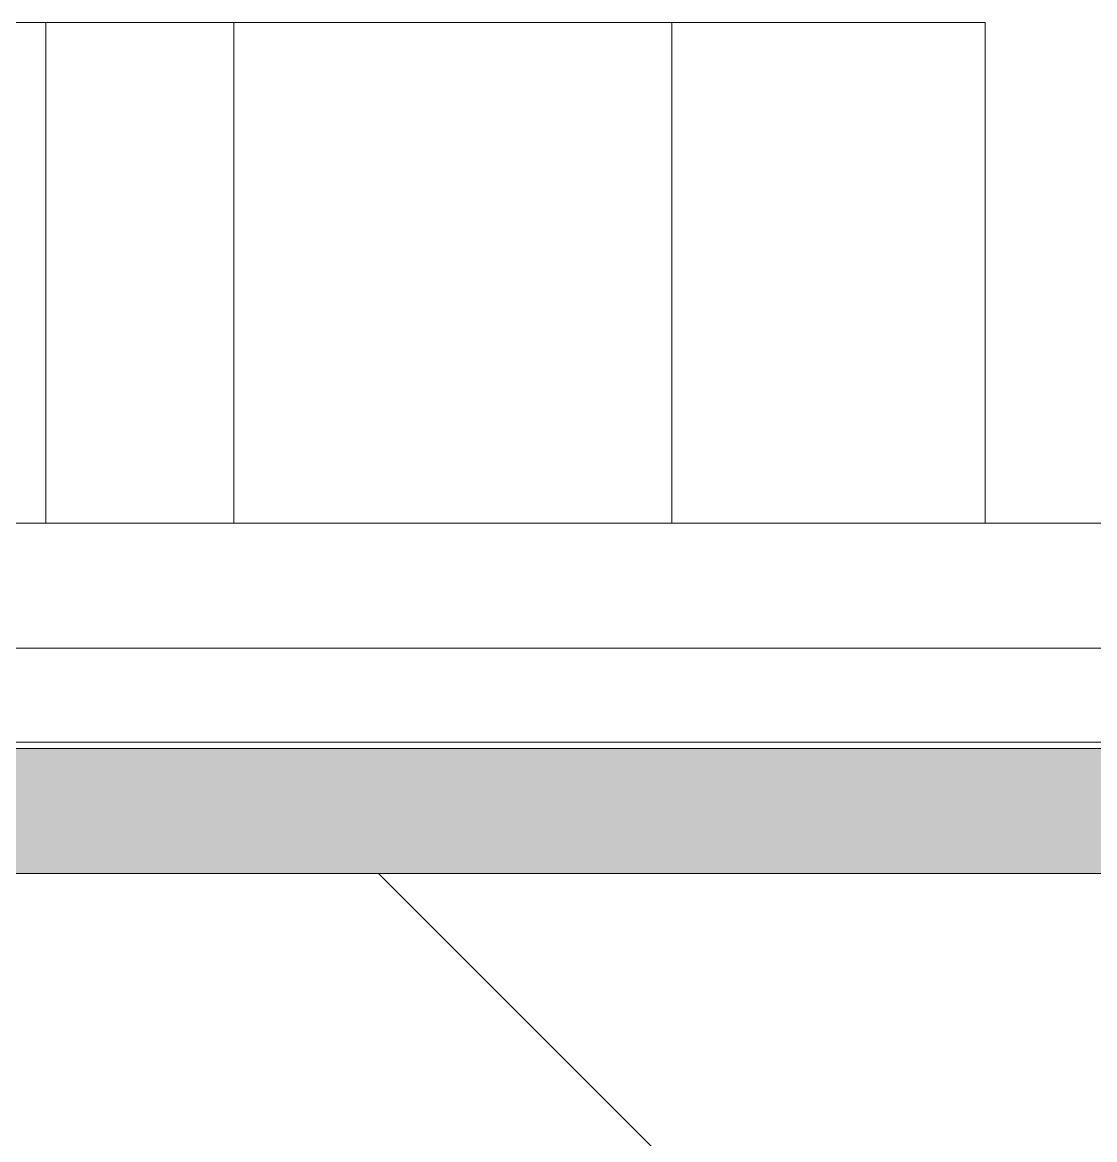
# Model space of a CAD drawing. Header units: millimetres. Extents: x -4185 to 186529, y -8553 to 29097.
# Drawn here: x 10003.7 to 10175, y 7857.5 to 8036 of the extents above; entities that cross this region are included whole.
import ezdxf

# ---------------------------------------------------------------- set-up
doc = ezdxf.new("R2010")
doc.units = ezdxf.units.MM
for name, color, linetype, lineweight, true_color in [('A-WALL-1', 7, 'Continuous', 9, 0x3c3c3c), ('A-WALL-FNSH-1', 7, 'Continuous', 9, 0x3c3c3c), ('I-FURN-1', 7, 'Continuous', 9, 0xf0f0f0)]:
    doc.layers.add(name, color=color, linetype=linetype, lineweight=lineweight, true_color=true_color)
doc.layers.add('I-WALL', color=7, linetype='Continuous', lineweight=9)

# ---------------------------------------------------------------- blocks, each defined once
blk = doc.blocks.new('Бизиборд лего - бизиборд 1_21б-32328682-План размещения напольных электротехнических лючков и розеток 1 этажа в осях 1-12')
at = {"layer": 'I-FURN-1'}
for p, q in [((-235, 100), (-355, 100)), ((-355, 100), (-235, 100)), ((-205, 100), (-355, 100)), ((-355, 100), (-205, 100)), ((-205, 100), (-235, 100)), ((-235, 100), (-205, 100)), ((-205, 100), (-235, 100)), ((-235, 100), (-235, 20)), ((-235, 20), (-235, 100)), ((-235, 100), (-205, 100)), ((-135, 100), (-205, 100)), ((-205, 100), (-135, 100)), ((-85, 100), (-205, 100)), ((-205, 100), (-85, 100)), ((-205, 20), (-205, 100)), ((-205, 100), (-205, 20)), ((-135, 20), (-135, 100)), ((-135, 100), (-135, 20)), ((-85, 20), (-85, 100)), ((-85, 100), (-85, 20)), ((0, 20), (-500, 20)), ((-270, 20), (-235, 20)), ((-270, 20), (-235, 20)), ((-235, 20), (-270, 20)), ((-270, 20), (-230, 20)), ((-230, 20), (-270, 20)), ((-235, 20), (-230, 20)), ((-235, 20), (-230, 20)), ((-230, 20), (-235, 20)), ((-235, 20), (-230, 20)), ((-230, 20), (-235, 20)), ((-230, 20), (-228.66, 20)), ((-229.66, 20), (-230, 20)), ((-230, 20), (-227.07, 20)), ((-229.66, 20), (-230, 20)), ((-230, 20), (-229.66, 20)), ((-222.59, 20), (-230, 20)), ((-230, 20), (-212.93, 20)), ((-210, 20), (-230, 20)), ((-230, 20), (-210, 20)), ((-210, 20), (-230, 20)), ((-230, 20), (-220, 20)), ((-210, 20), (-230, 20)), ((-230, 20), (-228.66, 20)), ((-210, 20), (-230, 20)), ((-230, 20), (-210, 20)), ((-210, 20), (-230, 20)), ((-230, 20), (-210, 20)), ((-210, 20), (-230, 20)), ((-230, 20), (-228.66, 20)), ((-210, 20), (-230, 20)), ((-230, 20), (-210, 20)), ((-210, 20), (-230, 20)), ((-230, 20), (-229.66, 20)), ((-210, 20), (-230, 20)), ((-230, 20), (-210, 20)), ((-210, 20), (-230, 20)), ((-230, 20), (-229.66, 20)), ((-210, 20), (-230, 20)), ((-230, 20), (-210, 20)), ((-210, 20), (-230, 20)), ((-230, 20), (-210, 20)), ((-210, 20), (-230, 20)), ((-230, 20), (-210, 20)), ((-210, 20), (-230, 20)), ((-230, 20), (-227.07, 20)), ((-210, 20), (-230, 20)), ((-230, 20), (-210, 20)), ((-210, 20), (-230, 20)), ((-230, 20), (-228.66, 20)), ((-225, 20), (-230, 20)), ((-230, 20), (-210, 20)), ((-210, 20), (-230, 20)), ((-230, 20), (-210, 20)), ((-210, 20), (-230, 20)), ((-230, 20), (-210, 20)), ((-227.07, 20), (-230, 20)), ((-230, 20), (-210, 20)), ((-210, 20), (-230, 20)), ((-230, 20), (-210, 20)), ((-210, 20), (-230, 20)), ((-230, 20), (-210, 20)), ((-210, 20), (-230, 20)), ((-230, 20), (-229.66, 20)), ((-228.66, 20), (-230, 20)), ((-227.07, 20), (-229.66, 20)), ((-228.66, 20), (-229.66, 20)), ((-229.66, 20), (-215, 20)), ((-229.66, 20), (-210, 20)), ((-229.66, 20), (-228.66, 20)), ((-229.66, 20), (-227.07, 20)), ((-228.66, 20), (-227.29, 20)), ((-228.66, 20), (-217.41, 20)), ((-225, 20), (-228.66, 20)), ((-228.66, 20), (-210, 20)), ((-228.66, 20), (-227.07, 20)), ((-228.66, 20), (-210, 20)), ((-228.66, 20), (-227.07, 20)), ((-220, 20), (-228.66, 20)), ((-228.66, 20), (-227.29, 20)), ((-227.29, 20), (-228.66, 20)), ((-228.66, 20), (-227.29, 20)), ((-227.29, 20), (-228.66, 20)), ((-228.66, 20), (-227.29, 20)), ((-227.29, 20), (-228.66, 20)), ((-227.07, 20), (-222.59, 20)), ((-217.41, 20), (-227.07, 20)), ((-227.07, 20), (-225, 20)), ((-227.07, 20), (-225, 20)), ((-227.07, 20), (-210, 20)), ((-227.07, 20), (-222.59, 20)), ((-225, 20), (-227.07, 20)), ((-227.07, 20), (-220, 20)), ((-227.07, 20), (-222.59, 20)), ((-222.59, 20), (-227.07, 20)), ((-227.07, 20), (-222.59, 20)), ((-222.59, 20), (-227.07, 20)), ((-227.07, 20), (-222.59, 20)), ((-222.59, 20), (-227.07, 20)), ((-225, 20), (-217.41, 20)), ((-220, 20), (-225, 20)), ((-225, 20), (-222.59, 20)), ((-212.93, 20), (-225, 20)), ((-222.59, 20), (-225, 20)), ((-212.93, 20), (-222.59, 20)), ((-222.59, 20), (-220, 20)), ((-222.59, 20), (-215, 20)), ((-220, 20), (-222.59, 20)), ((-222.03, 20), (-217.41, 20)), ((-222.03, 20), (-217.41, 20)), ((-217.41, 20), (-222.03, 20)), ((-222.03, 20), (-217.41, 20)), ((-217.41, 20), (-222.03, 20)), ((-222.03, 20), (-217.41, 20)), ((-217.41, 20), (-222.03, 20)), ((-217.41, 20), (-220, 20)), ((-220, 20), (-210, 20)), ((-220, 20), (-217.41, 20)), ((-217.41, 20), (-220, 20)), ((-220, 20), (-215, 20)), ((-210.34, 20), (-220, 20)), ((-217.41, 20), (-211.34, 20)), ((-212.93, 20), (-217.41, 20)), ((-217.41, 20), (-215, 20)), ((-215, 20), (-217.41, 20)), ((-217.41, 20), (-215, 20)), ((-210, 20), (-217.41, 20)), ((-216.78, 20), (-211.53, 20)), ((-216.78, 20), (-211.53, 20)), ((-211.53, 20), (-216.78, 20)), ((-216.78, 20), (-211.53, 20)), ((-211.53, 20), (-216.78, 20)), ((-216.78, 20), (-211.53, 20)), ((-211.53, 20), (-216.78, 20)), ((-215, 20), (-212.93, 20)), ((-210, 20), (-215, 20)), ((-215, 20), (-210, 20)), ((-215, 20), (-210, 20)), ((-215, 20), (-210, 20)), ((-215, 20), (-211.34, 20)), ((-211.34, 20), (-212.93, 20)), ((-212.93, 20), (-211.34, 20)), ((-210, 20), (-212.93, 20)), ((-212.93, 20), (-210, 20)), ((-210, 20), (-212.93, 20)), ((-211.34, 20), (-210.34, 20)), ((-210, 20), (-211.34, 20)), ((-211.34, 20), (-210, 20)), ((-211.34, 20), (-210, 20)), ((-210.34, 20), (-210, 20)), ((-210, 20), (-210.34, 20)), ((-210, 20), (-205, 20)), ((-210, 20), (-205, 20)), ((-205, 20), (-210, 20)), ((-210, 20), (-205, 20)), ((-205, 20), (-210, 20)), ((-210, 20), (-205, 20)), ((-205, 20), (-210, 20)), ((-205, 20), (-170, 20)), ((-205, 20), (-170, 20)), ((-170, 20), (-205, 20)), ((-205, 20), (-170, 20)), ((-170, 20), (-205, 20)), ((-170, 20), (-169.66, 20)), ((-169.66, 20), (-170, 20)), ((-170, 20), (-150, 20)), ((-168.66, 20), (-170, 20)), ((-170, 20), (-150, 20)), ((-150, 20), (-170, 20)), ((-170, 20), (-150, 20)), ((-150, 20), (-170, 20)), ((-170, 20), (-150, 20)), ((-150, 20), (-170, 20)), ((-170, 20), (-150, 20)), ((-150, 20), (-170, 20)), ((-170, 20), (-150, 20)), ((-151.34, 20), (-170, 20)), ((-170, 20), (-150, 20)), ((-150, 20), (-170, 20)), ((-170, 20), (-167.07, 20)), ((-167.07, 20), (-170, 20)), ((-170, 20), (-150, 20)), ((-150, 20), (-170, 20)), ((-170, 20), (-150, 20)), ((-150, 20), (-170, 20)), ((-170, 20), (-150, 20)), ((-151.34, 20), (-170, 20)), ((-170, 20), (-150, 20)), ((-150, 20), (-170, 20)), ((-170, 20), (-150, 20)), ((-150, 20), (-170, 20)), ((-170, 20), (-150, 20)), ((-150, 20), (-170, 20)), ((-170, 20), (-150, 20)), ((-150, 20), (-170, 20)), ((-170, 20), (-150, 20)), ((-150, 20), (-170, 20)), ((-170, 20), (-150, 20)), ((-150, 20), (-170, 20)), ((-170, 20), (-150, 20)), ((-150, 20), (-170, 20)), ((-170, 20), (-167.07, 20)), ((-150.34, 20), (-170, 20)), ((-170, 20), (-169.66, 20)), ((-150, 20), (-170, 20)), ((-170, 20), (-150, 20)), ((-150, 20), (-170, 20)), ((-170, 20), (-150, 20)), ((-150, 20), (-170, 20)), ((-170, 20), (-165, 20)), ((-169.66, 20), (-170, 20)), ((-170, 20), (-150, 20)), ((-150, 20), (-170, 20)), ((-170, 20), (-150, 20)), ((-150, 20), (-170, 20)), ((-170, 20), (-168.66, 20)), ((-167.07, 20), (-170, 20)), ((-169.66, 20), (-168.66, 20)), ((-168.66, 20), (-169.66, 20)), ((-169.66, 20), (-165, 20)), ((-167.07, 20), (-169.66, 20)), ((-168.66, 20), (-165, 20)), ((-168.66, 20), (-167.07, 20)), ((-167.07, 20), (-168.66, 20)), ((-167.07, 20), (-168.66, 20)), ((-168.66, 20), (-167.07, 20)), ((-168.66, 20), (-165, 20)), ((-165, 20), (-168.66, 20)), ((-168.66, 20), (-165, 20)), ((-165, 20), (-168.66, 20)), ((-167.07, 20), (-165, 20)), ((-165, 20), (-167.07, 20)), ((-165, 20), (-167.07, 20)), ((-167.07, 20), (-151.34, 20)), ((-157.41, 20), (-167.07, 20)), ((-167.07, 20), (-165, 20)), ((-165, 20), (-167.07, 20)), ((-167.07, 20), (-162.59, 20)), ((-155, 20), (-167.07, 20)), ((-165, 20), (-157.41, 20)), ((-162.59, 20), (-165, 20)), ((-162.59, 20), (-165, 20)), ((-165, 20), (-151.34, 20)), ((-165, 20), (-151.34, 20)), ((-165, 20), (-157.41, 20)), ((-162.59, 20), (-165, 20)), ((-164.24, 20), (-160, 20)), ((-164.24, 20), (-160, 20)), ((-160, 20), (-164.24, 20)), ((-164.24, 20), (-160, 20)), ((-160, 20), (-164.24, 20)), ((-160, 20), (-162.59, 20)), ((-150, 20), (-162.59, 20)), ((-160, 20), (-162.59, 20)), ((-162.59, 20), (-157.41, 20)), ((-157.41, 20), (-160, 20)), ((-155, 20), (-160, 20)), ((-158.99, 20), (-153.73, 20)), ((-158.99, 20), (-153.73, 20)), ((-153.73, 20), (-158.99, 20)), ((-158.99, 20), (-153.73, 20)), ((-153.73, 20), (-158.99, 20)), ((-157.41, 20), (-155, 20)), ((-155, 20), (-157.41, 20)), ((-150, 20), (-157.41, 20)), ((-157.41, 20), (-155, 20)), ((-157.41, 20), (-151.34, 20)), ((-155, 20), (-152.93, 20)), ((-152.93, 20), (-155, 20)), ((-155, 20), (-150, 20)), ((-151.34, 20), (-155, 20)), ((-151.34, 20), (-155, 20)), ((-152.93, 20), (-151.34, 20)), ((-152.93, 20), (-151.34, 20)), ((-151.34, 20), (-152.93, 20)), ((-152.93, 20), (-151.34, 20)), ((-151.34, 20), (-152.93, 20)), ((-152.93, 20), (-151.34, 20)), ((-151.34, 20), (-152.93, 20)), ((-151.34, 20), (-150.34, 20)), ((-150, 20), (-151.34, 20)), ((-150, 20), (-151.34, 20)), ((-151.34, 20), (-150, 20)), ((-150, 20), (-151.34, 20)), ((-151.34, 20), (-150, 20)), ((-151.34, 20), (-150.34, 20)), ((-150, 20), (-151.34, 20)), ((-151.34, 20), (-150, 20)), ((-150, 20), (-151.34, 20)), ((-150.34, 20), (-150, 20)), ((-150, 20), (-150.34, 20)), ((-150.34, 20), (-150, 20)), ((-150, 20), (-135, 20)), ((-150, 20), (-135, 20)), ((-135, 20), (-150, 20)), ((-150, 20), (-110, 20)), ((-110, 20), (-150, 20)), ((-135, 20), (-110, 20)), ((-110, 20), (-90, 20)), ((-90, 20), (-110, 20)), ((-110, 20), (-107.07, 20)), ((-109.66, 20), (-110, 20)), ((-110, 20), (-100, 20)), ((-90, 20), (-110, 20)), ((-110, 20), (-90, 20)), ((-90, 20), (-110, 20)), ((-110, 20), (-109.66, 20)), ((-90, 20), (-110, 20)), ((-110, 20), (-92.93, 20)), ((-90, 20), (-110, 20)), ((-110, 20), (-109.66, 20)), ((-92.93, 20), (-110, 20)), ((-110, 20), (-90, 20)), ((-90, 20), (-110, 20)), ((-110, 20), (-105, 20)), ((-90, 20), (-110, 20)), ((-110, 20), (-90, 20)), ((-90, 20), (-110, 20)), ((-110, 20), (-90, 20)), ((-90, 20), (-110, 20)), ((-110, 20), (-100, 20)), ((-90, 20), (-110, 20)), ((-110, 20), (-90, 20)), ((-90, 20), (-110, 20)), ((-110, 20), (-90, 20)), ((-90, 20), (-110, 20)), ((-110, 20), (-97.41, 20)), ((-90, 20), (-110, 20)), ((-110, 20), (-90, 20)), ((-90, 20), (-110, 20)), ((-110, 20), (-90, 20)), ((-90, 20), (-110, 20)), ((-110, 20), (-90, 20)), ((-90, 20), (-110, 20)), ((-110, 20), (-90, 20)), ((-90, 20), (-110, 20)), ((-110, 20), (-108.66, 20)), ((-107.07, 20), (-110, 20)), ((-110, 20), (-90, 20)), ((-100, 20), (-110, 20)), ((-110, 20), (-90, 20)), ((-90, 20), (-110, 20)), ((-110, 20), (-90, 20)), ((-90, 20), (-110, 20)), ((-110, 20), (-100, 20)), ((-108.66, 20), (-110, 20)), ((-110, 20), (-90, 20)), ((-90, 20), (-110, 20)), ((-110, 20), (-90, 20)), ((-90, 20), (-110, 20)), ((-110, 20), (-109.66, 20)), ((-102.59, 20), (-110, 20)), ((-90, 20), (-109.66, 20)), ((-109.66, 20), (-108.66, 20)), ((-109.66, 20), (-95, 20)), ((-109.66, 20), (-102.59, 20)), ((-108.66, 20), (-107.07, 20)), ((-108.66, 20), (-107.07, 20)), ((-108.66, 20), (-107.07, 20)), ((-107.07, 20), (-108.66, 20)), ((-108.66, 20), (-107.07, 20)), ((-107.07, 20), (-108.66, 20)), ((-107.07, 20), (-90, 20)), ((-107.07, 20), (-105, 20)), ((-107.07, 20), (-91.34, 20)), ((-105, 20), (-107.07, 20)), ((-97.41, 20), (-107.07, 20)), ((-106.45, 20), (-95.94, 20)), ((-106.45, 20), (-95.94, 20)), ((-95.94, 20), (-106.45, 20)), ((-105, 20), (-102.59, 20)), ((-105, 20), (-90, 20)), ((-102.59, 20), (-105, 20)), ((-102.59, 20), (-100, 20)), ((-95, 20), (-102.59, 20)), ((-102.59, 20), (-100, 20)), ((-97.41, 20), (-102.59, 20)), ((-100, 20), (-90, 20)), ((-100, 20), (-97.41, 20)), ((-100, 20), (-90, 20)), ((-90, 20), (-100, 20)), ((-100, 20), (-95, 20)), ((-100, 20), (-95, 20)), ((-97.41, 20), (-95, 20)), ((-97.41, 20), (-95, 20)), ((-90.34, 20), (-97.41, 20)), ((-92.93, 20), (-97.41, 20)), ((-95, 20), (-91.34, 20)), ((-95, 20), (-92.93, 20)), ((-95, 20), (-90, 20)), ((-95, 20), (-92.93, 20)), ((-90, 20), (-95, 20)), ((-95, 20), (-90, 20)), ((-95, 20), (-91.34, 20)), ((-95, 20), (-91.34, 20)), ((-91.34, 20), (-95, 20)), ((-92.93, 20), (-90.34, 20)), ((-92.93, 20), (-90, 20)), ((-90, 20), (-92.93, 20)), ((-92.93, 20), (-91.34, 20)), ((-90.34, 20), (-92.93, 20)), ((-91.34, 20), (-90.34, 20)), ((-91.34, 20), (-90, 20)), ((-91.34, 20), (-90, 20)), ((-90.34, 20), (-90, 20)), ((-90.34, 20), (-90, 20)), ((-90, 20), (-90.34, 20)), ((-90, 20), (-90.34, 20)), ((-90, 20), (-85.43, 20)), ((-90, 20), (-85, 20)), ((-85, 20), (-90, 20)), ((-85, 20), (-50, 20)), ((-500, 0), (0, 0)), ((-230, 0), (-270, 0)), ((-270, 0), (-230, 0)), ((-230, 0), (-270, 0)), ((-210, 0), (-230, 0)), ((-230, 0), (-210, 0)), ((-225, 0), (-230, 0)), ((-230, 0), (-210, 0)), ((-210, 0), (-230, 0)), ((-230, 0), (-210, 0)), ((-210, 0), (-230, 0)), ((-230, 0), (-210, 0)), ((-210, 0), (-230, 0)), ((-230, 0), (-210.34, 0)), ((-210, 0), (-230, 0)), ((-230, 0), (-210, 0)), ((-210, 0), (-230, 0)), ((-230, 0), (-210, 0)), ((-210, 0), (-230, 0)), ((-230, 0), (-210, 0)), ((-210, 0), (-230, 0)), ((-230, 0), (-222.59, 0)), ((-210, 0), (-230, 0)), ((-230, 0), (-210, 0)), ((-212.93, 0), (-230, 0)), ((-230, 0), (-228.66, 0)), ((-220, 0), (-230, 0)), ((-230, 0), (-212.93, 0)), ((-220, 0), (-230, 0)), ((-230, 0), (-229.66, 0)), ((-229.66, 0), (-230, 0)), ((-230, 0), (-229.66, 0)), ((-210, 0), (-230, 0)), ((-230, 0), (-210, 0)), ((-210, 0), (-230, 0)), ((-230, 0), (-212.93, 0)), ((-210, 0), (-230, 0)), ((-230, 0), (-229.66, 0)), ((-210, 0), (-230, 0)), ((-230, 0), (-210, 0)), ((-215, 0), (-230, 0)), ((-230, 0), (-229.66, 0)), ((-210, 0), (-230, 0)), ((-230, 0), (-210, 0)), ((-210, 0), (-230, 0)), ((-230, 0), (-210, 0)), ((-210, 0), (-230, 0)), ((-230, 0), (-210, 0)), ((-210, 0), (-230, 0)), ((-230, 0), (-210, 0)), ((-212.93, 0), (-230, 0)), ((-230, 0), (-227.07, 0)), ((-210, 0), (-230, 0)), ((-230, 0), (-210, 0)), ((-210, 0), (-230, 0)), ((-230, 0), (-210, 0)), ((-210, 0), (-230, 0)), ((-230, 0), (-211.34, 0)), ((-229.66, 0), (-228.66, 0)), ((-228.66, 0), (-229.66, 0)), ((-229.66, 0), (-228.66, 0)), ((-229.66, 0), (-210, 0)), ((-229.66, 0), (-225, 0)), ((-227.29, 0), (-228.66, 0)), ((-228.66, 0), (-227.29, 0)), ((-227.29, 0), (-228.66, 0)), ((-228.66, 0), (-211.34, 0)), ((-228.66, 0), (-210, 0)), ((-227.07, 0), (-228.66, 0)), ((-228.66, 0), (-227.07, 0)), ((-222.59, 0), (-227.07, 0)), ((-227.07, 0), (-222.59, 0)), ((-222.59, 0), (-227.07, 0)), ((-217.41, 0), (-227.07, 0)), ((-227.07, 0), (-225, 0)), ((-227.07, 0), (-211.34, 0)), ((-222.59, 0), (-225, 0)), ((-225, 0), (-222.59, 0)), ((-225, 0), (-210, 0)), ((-220, 0), (-222.59, 0)), ((-222.59, 0), (-220, 0)), ((-222.59, 0), (-220, 0)), ((-217.41, 0), (-222.03, 0)), ((-222.03, 0), (-217.41, 0)), ((-217.41, 0), (-222.03, 0)), ((-211.34, 0), (-220, 0)), ((-220, 0), (-217.41, 0)), ((-211.34, 0), (-220, 0)), ((-210, 0), (-220, 0)), ((-220, 0), (-217.41, 0)), ((-217.41, 0), (-215, 0)), ((-210.34, 0), (-217.41, 0)), ((-217.41, 0), (-215, 0)), ((-211.53, 0), (-216.78, 0)), ((-216.78, 0), (-211.53, 0)), ((-211.53, 0), (-216.78, 0)), ((-215, 0), (-212.93, 0)), ((-215, 0), (-210, 0)), ((-211.34, 0), (-215, 0)), ((-212.93, 0), (-211.34, 0)), ((-210, 0), (-212.93, 0)), ((-212.93, 0), (-211.34, 0)), ((-212.93, 0), (-211.34, 0)), ((-210, 0), (-212.93, 0)), ((-210.34, 0), (-211.34, 0)), ((-211.34, 0), (-210.34, 0)), ((-211.34, 0), (-210, 0)), ((-210.34, 0), (-211.34, 0)), ((-211.34, 0), (-210, 0)), ((-211.34, 0), (-210.34, 0)), ((-210.34, 0), (-211.34, 0)), ((-211.34, 0), (-210, 0)), ((-211.34, 0), (-210, 0)), ((-210, 0), (-210.34, 0)), ((-210.34, 0), (-210, 0)), ((-210.34, 0), (-210, 0)), ((-210, 0), (-210.34, 0)), ((-210, 0), (-210.34, 0)), ((-210.34, 0), (-210, 0)), ((-210, 0), (-210.34, 0)), ((-170, 0), (-210, 0)), ((-210, 0), (-170, 0)), ((-170, 0), (-210, 0)), ((-150, 0), (-170, 0)), ((-170, 0), (-160, 0)), ((-150.34, 0), (-170, 0)), ((-170, 0), (-150, 0)), ((-150, 0), (-170, 0)), ((-170, 0), (-150, 0)), ((-150, 0), (-170, 0)), ((-170, 0), (-150, 0)), ((-150, 0), (-170, 0)), ((-170, 0), (-150, 0)), ((-150, 0), (-170, 0)), ((-170, 0), (-150, 0)), ((-150, 0), (-170, 0)), ((-170, 0), (-150, 0)), ((-150, 0), (-170, 0)), ((-170, 0), (-150, 0)), ((-162.59, 0), (-170, 0)), ((-170, 0), (-150, 0)), ((-167.07, 0), (-170, 0)), ((-170, 0), (-155, 0)), ((-150, 0), (-170, 0)), ((-170, 0), (-151.34, 0)), ((-167.07, 0), (-170, 0)), ((-170, 0), (-150, 0)), ((-150, 0), (-170, 0)), ((-170, 0), (-167.07, 0)), ((-150, 0), (-170, 0)), ((-170, 0), (-150, 0)), ((-150, 0), (-170, 0)), ((-170, 0), (-150, 0)), ((-151.34, 0), (-170, 0)), ((-170, 0), (-150, 0)), ((-150, 0), (-170, 0)), ((-170, 0), (-162.59, 0)), ((-150, 0), (-170, 0)), ((-170, 0), (-150, 0)), ((-150, 0), (-170, 0)), ((-170, 0), (-168.66, 0)), ((-150, 0), (-170, 0)), ((-170, 0), (-150, 0)), ((-150, 0), (-170, 0)), ((-170, 0), (-150, 0)), ((-169.66, 0), (-170, 0)), ((-170, 0), (-169.66, 0)), ((-150, 0), (-170, 0)), ((-170, 0), (-150, 0)), ((-150, 0), (-170, 0)), ((-170, 0), (-150, 0)), ((-150, 0), (-170, 0)), ((-170, 0), (-150, 0)), ((-150, 0), (-170, 0)), ((-170, 0), (-150, 0)), ((-160, 0), (-170, 0)), ((-170, 0), (-150, 0)), ((-168.66, 0), (-169.66, 0)), ((-169.66, 0), (-160, 0)), ((-165, 0), (-168.66, 0)), ((-168.66, 0), (-165, 0)), ((-165, 0), (-168.66, 0)), ((-168.66, 0), (-150, 0)), ((-167.07, 0), (-168.66, 0)), ((-162.59, 0), (-167.07, 0)), ((-150, 0), (-167.07, 0)), ((-167.07, 0), (-165, 0)), ((-150, 0), (-167.07, 0)), ((-165, 0), (-160, 0)), ((-160, 0), (-164.24, 0)), ((-164.24, 0), (-160, 0)), ((-160, 0), (-164.24, 0)), ((-160, 0), (-162.59, 0)), ((-150, 0), (-162.59, 0)), ((-162.59, 0), (-150, 0)), ((-160, 0), (-157.41, 0)), ((-157.41, 0), (-160, 0)), ((-160, 0), (-155, 0)), ((-160, 0), (-157.41, 0)), ((-151.34, 0), (-160, 0)), ((-153.73, 0), (-158.99, 0)), ((-158.99, 0), (-153.73, 0)), ((-153.73, 0), (-158.99, 0)), ((-157.41, 0), (-150, 0)), ((-155, 0), (-157.41, 0)), ((-157.41, 0), (-151.34, 0)), ((-152.93, 0), (-155, 0)), ((-155, 0), (-150, 0)), ((-155, 0), (-150, 0)), ((-151.34, 0), (-152.93, 0)), ((-152.93, 0), (-151.34, 0)), ((-151.34, 0), (-152.93, 0)), ((-150.34, 0), (-152.93, 0)), ((-151.34, 0), (-150, 0)), ((-150.34, 0), (-151.34, 0)), ((-151.34, 0), (-150.34, 0)), ((-150, 0), (-151.34, 0)), ((-150, 0), (-150.34, 0)), ((-150, 0), (-150.34, 0)), ((-150, 0), (-150.34, 0)), ((-150.34, 0), (-150, 0)), ((-110, 0), (-150, 0)), ((-150, 0), (-110, 0)), ((-110, 0), (-150, 0)), ((-92.93, 0), (-110, 0)), ((-110, 0), (-92.93, 0)), ((-109.66, 0), (-110, 0)), ((-110, 0), (-90, 0)), ((-90, 0), (-110, 0)), ((-110, 0), (-90, 0)), ((-90, 0), (-110, 0)), ((-110, 0), (-90, 0)), ((-90, 0), (-110, 0)), ((-110, 0), (-90, 0)), ((-90, 0), (-110, 0)), ((-110, 0), (-108.66, 0)), ((-90, 0), (-110, 0)), ((-110, 0), (-90, 0)), ((-90, 0), (-110, 0)), ((-110, 0), (-90, 0)), ((-90, 0), (-110, 0)), ((-110, 0), (-91.34, 0)), ((-90, 0), (-110, 0)), ((-110, 0), (-108.66, 0)), ((-100, 0), (-110, 0)), ((-110, 0), (-90, 0)), ((-90, 0), (-110, 0)), ((-110, 0), (-90, 0)), ((-90, 0), (-110, 0)), ((-110, 0), (-90, 0)), ((-90, 0), (-110, 0)), ((-110, 0), (-90, 0)), ((-90, 0), (-110, 0)), ((-110, 0), (-90, 0)), ((-90, 0), (-110, 0)), ((-110, 0), (-90, 0)), ((-92.93, 0), (-110, 0)), ((-110, 0), (-108.66, 0)), ((-105, 0), (-110, 0)), ((-110, 0), (-100, 0)), ((-109.66, 0), (-110, 0)), ((-110, 0), (-107.07, 0)), ((-90, 0), (-110, 0)), ((-110, 0), (-90, 0)), ((-90, 0), (-110, 0)), ((-110, 0), (-90, 0)), ((-109.66, 0), (-110, 0)), ((-110, 0), (-108.66, 0)), ((-90, 0), (-110, 0)), ((-110, 0), (-90, 0)), ((-90, 0), (-110, 0)), ((-110, 0), (-90, 0)), ((-90, 0), (-110, 0)), ((-110, 0), (-90, 0)), ((-90, 0), (-110, 0)), ((-110, 0), (-90, 0)), ((-92.93, 0), (-110, 0)), ((-110, 0), (-91.34, 0)), ((-108.66, 0), (-109.66, 0)), ((-108.66, 0), (-109.66, 0)), ((-108.66, 0), (-109.66, 0)), ((-107.07, 0), (-108.66, 0)), ((-108.66, 0), (-107.07, 0)), ((-107.07, 0), (-108.66, 0)), ((-90, 0), (-108.66, 0)), ((-108.66, 0), (-107.07, 0)), ((-108.66, 0), (-90, 0)), ((-108.66, 0), (-95, 0)), ((-107.07, 0), (-108.66, 0)), ((-90, 0), (-108.66, 0)), ((-108.66, 0), (-107.07, 0)), ((-107.07, 0), (-102.59, 0)), ((-105, 0), (-107.07, 0)), ((-107.07, 0), (-105, 0)), ((-107.07, 0), (-105, 0)), ((-95.94, 0), (-106.45, 0)), ((-106.45, 0), (-95.94, 0)), ((-95.94, 0), (-106.45, 0)), ((-90, 0), (-105, 0)), ((-100, 0), (-105, 0)), ((-105, 0), (-97.41, 0)), ((-105, 0), (-102.59, 0)), ((-102.59, 0), (-92.93, 0)), ((-102.59, 0), (-100, 0)), ((-90, 0), (-100, 0)), ((-100, 0), (-90, 0)), ((-95, 0), (-100, 0)), ((-100, 0), (-92.93, 0)), ((-97.41, 0), (-91.34, 0)), ((-91.34, 0), (-95, 0)), ((-95, 0), (-91.34, 0)), ((-91.34, 0), (-95, 0)), ((-95, 0), (-90, 0)), ((-91.34, 0), (-95, 0)), ((-90, 0), (-92.93, 0)), ((-92.93, 0), (-90, 0)), ((-92.93, 0), (-90.34, 0)), ((-90, 0), (-92.93, 0)), ((-92.93, 0), (-90.34, 0)), ((-91.34, 0), (-92.93, 0)), ((-91.34, 0), (-90, 0)), ((-90, 0), (-91.34, 0)), ((-91.34, 0), (-90.34, 0)), ((-90.34, 0), (-91.34, 0)), ((-91.34, 0), (-90.34, 0)), ((-90.34, 0), (-90, 0)), ((-90.34, 0), (-90, 0)), ((-90.34, 0), (-90, 0)), ((-90, 0), (-90.34, 0)), ((-90.34, 0), (-90, 0)), ((-50, 0), (-90, 0)), ((-90, 0), (-50, 0)), ((-50, 0), (-90, 0))]:
    blk.add_line(p, q, dxfattribs=at)

msp = doc.modelspace()

# ---------------------------------------------------------------- hatches: boundary and pattern name
at = {"layer": 'I-WALL'}
h = msp.add_hatch(dxfattribs=at)
h.set_pattern_fill('FP_84', color=256, style=0, pattern_type=2)
h.set_pattern_definition([(0, (0, 0), (121.92, 30.48), [10.058, -81.382, 10.058, -81.382, -487.68]), (0, (0, 0), (121.92, 30.48), [-182.88, 10.058, -172.822, 10.058, -81.382, -213.36]), (0, (0, 0), (121.92, 30.48), [-457.2, 10.058, -50.902, 10.058, -142.342]), (120, (45.72, 15.24), (-87.356454, 90.34582), [10.058, -81.382, 10.058, -81.382, -487.68]), (120, (45.72, 15.24), (-87.356454, 90.34582), [-182.88, 10.058, -172.822, 10.058, -81.382, -213.36]), (120, (45.72, 15.24), (-87.356454, 90.34582), [-457.2, 10.058, -50.902, 10.058, -142.342]), (240, (60.96, 76.2), (-34.563546, -120.82582), [10.058, -81.382, 10.058, -81.382, -487.68]), (240, (60.96, 76.2), (-34.563546, -120.82582), [-182.88, 10.058, -172.822, 10.058, -81.382, -213.36]), (240, (60.96, 76.2), (-34.563546, -120.82582), [-457.2, 10.058, -50.902, 10.058, -142.342])])
h.paths.add_polyline_path([(12760, 7900), (12760, 7920), (7660, 7920), (7660, 7900), (12363.68, 7900)])
h = msp.add_hatch(dxfattribs=at)
h.set_pattern_fill('FP_18', color=256, style=0, pattern_type=2)
h.set_pattern_definition([(135, (0, 0), (-70.7107, -70.7107), [])])
h.paths.add_polyline_path([(8260, 7700), (12160, 7700), (12160, 7900), (8260, 7900)])

# ---------------------------------------------------------------- linework, layer by layer
at = {"layer": 'A-WALL-1'}
msp.add_line((12160, 7900), (8260, 7900), dxfattribs=at)
at = {"layer": 'A-WALL-FNSH-1'}
for p, q in [((12825, 7921), (7660, 7921)), ((7660, 7920), (12825, 7920))]:
    msp.add_line(p, q, dxfattribs=at)

# ---------------------------------------------------------------- block references
at = {"layer": 'I-FURN-1'}
msp.add_blockref('Бизиборд лего - бизиборд 1_21б-32328682-План размещения напольных электротехнических лючков и розеток 1 этажа в осях 1-12', (10242.5, 7936), dxfattribs=at)

doc.saveas('drawing.dxf')
